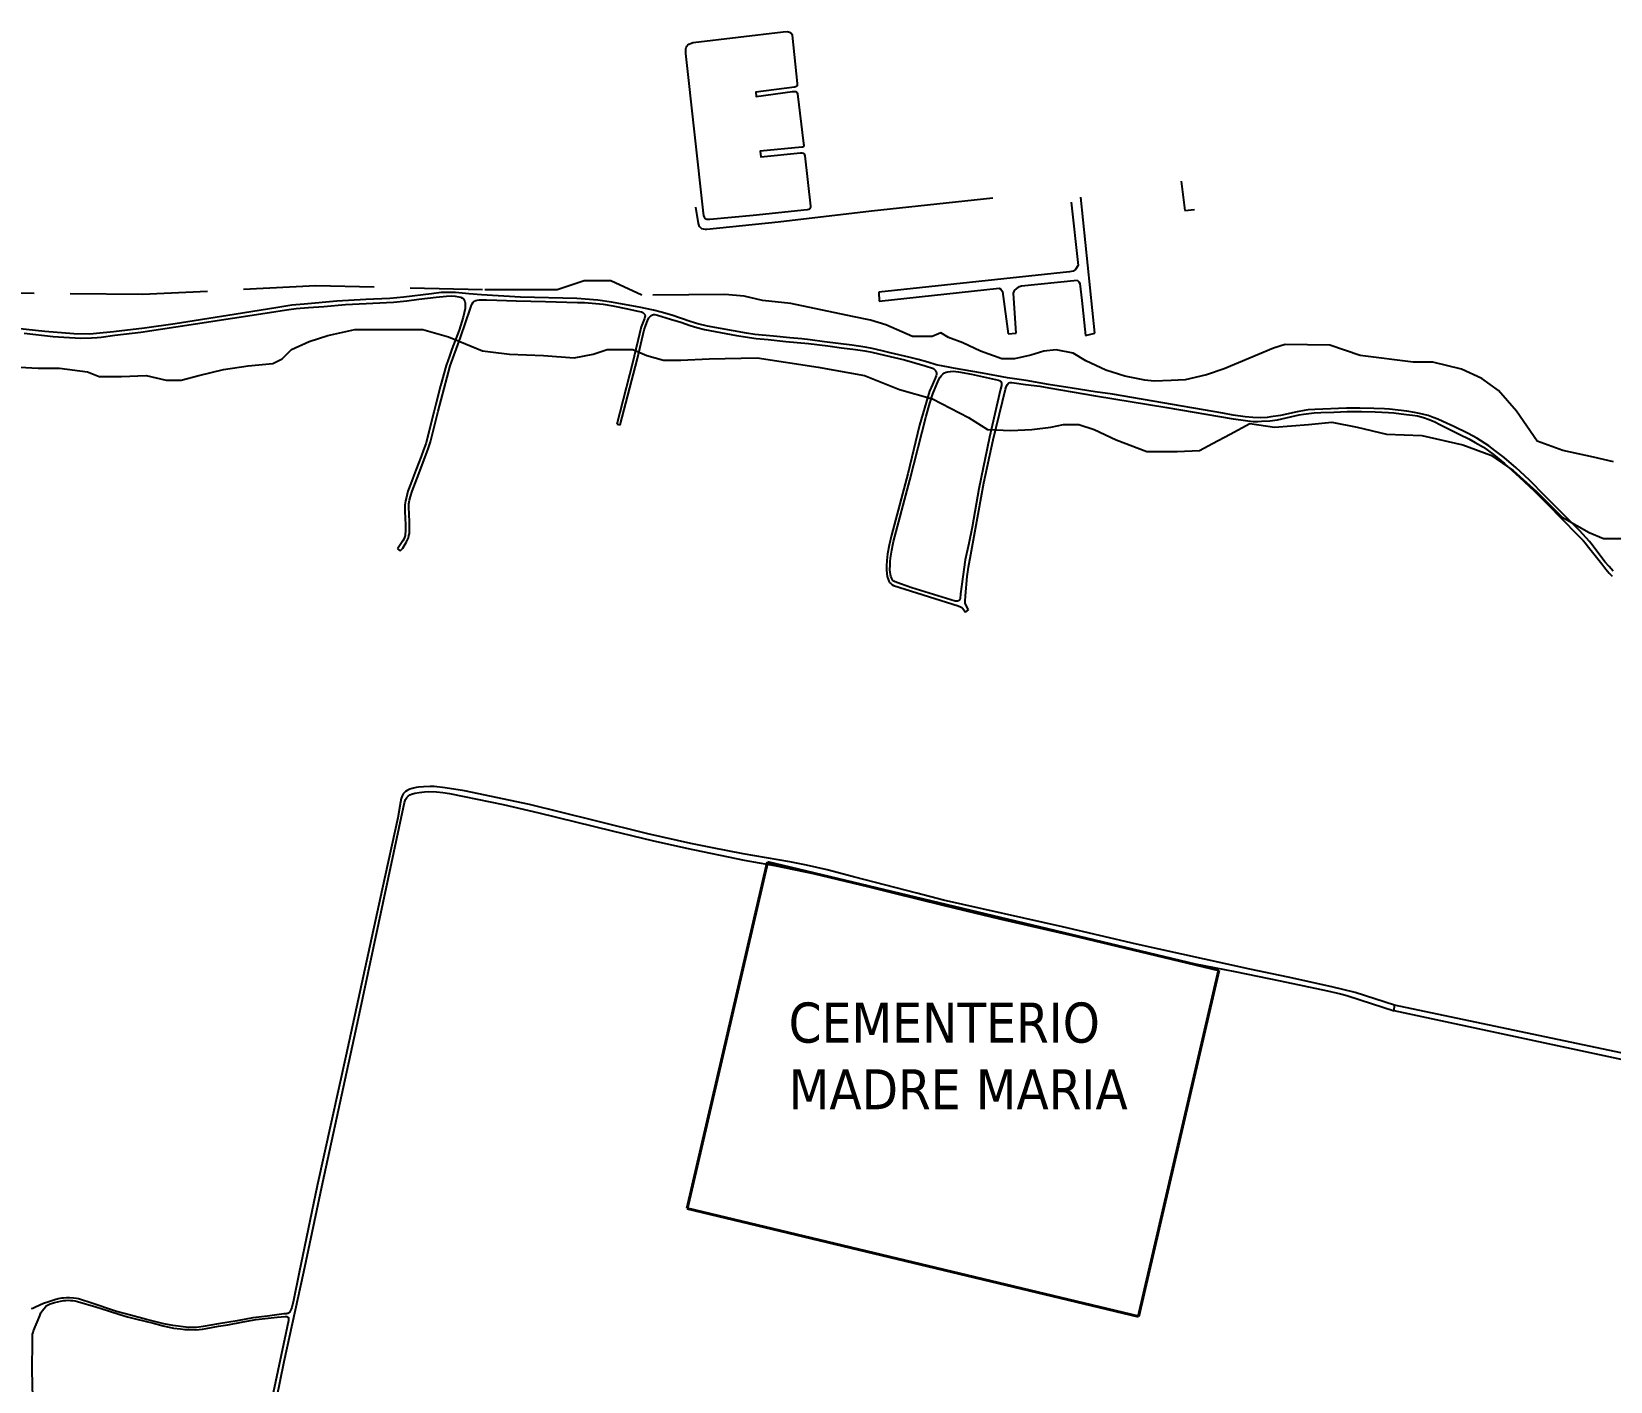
# Model space of a CAD drawing. Header units: metres. Extents: x 2 to 659295185, y -28 to 1124222152.
# Drawn here: x 653378 to 654471, y 1127171 to 1128105 of the extents above; entities that cross this region are included whole.
import ezdxf

# ---------------------------------------------------------------- set-up
doc = ezdxf.new("R2010")
doc.units = ezdxf.units.M
doc.header["$MEASUREMENT"] = 0
doc.linetypes.add('HIDDEN', pattern=[0.375, 0.25, -0.125])
doc.layers.get('0').update_dxf_attribs({"linetype": 'CONTINUOUS'})
for name, color, linetype in [('División Parroquial', 130, 'CONTINUOUS'), ('MANZANA', 30, 'CONTINUOUS'), ('Parcelas', 140, 'CONTINUOUS'), ('TEXTOS', 7, 'CONTINUOUS')]:
    doc.layers.add(name, color=color, linetype=linetype)
doc.layers.add('Limite Municipio', color=1, linetype='HIDDEN', lineweight=30)
doc.styles.get("Standard").update_dxf_attribs({"font": 'tahoma.ttf'})

# ---------------------------------------------------------------- blocks, each defined once
blk = doc.blocks.new('REGION10')
at = {"color": 255, "linetype": 'Continuous'}
for points in [[(653502.435775, 1126979.096664), (653495.748395, 1126955.071554), (653494.66819, 1126951.75223), (653490.446317, 1126940.674485), (653483.83315, 1126923.497981), (653476.890149, 1126907.651207), (653471.241746, 1126895.463687), (653468.528863, 1126890.804636), (653467.654804, 1126889.584884), (653467.110578, 1126888.815041), (653466.343714, 1126887.925222), (653464.925429, 1126886.695472), (653463.399948, 1126885.47572), (653461.981663, 1126884.475924), (653459.46668, 1126882.916241), (653457.611365, 1126881.806467), (653456.621864, 1126881.466536), (653455.417971, 1126881.126606), (653453.999685, 1126881.126606), (653446.438246, 1126880.866659), (653443.807822, 1126880.636705), (653439.643671, 1126880.286777), (653434.613706, 1126879.486939), (653419.721711, 1126876.767493), (653414.6835, 1126875.757698), (653407.89717, 1126874.507953), (653396.402463, 1126872.688323), (653393.664843, 1126872.348392), (653392.790783, 1126872.228417), (653392.02392, 1126872.338394), (653391.034418, 1126872.668327), (653390.481947, 1126872.99826), (653390.044917, 1126873.328193), (653389.715083, 1126873.878081), (653389.492446, 1126874.537947), (653389.377004, 1126875.20781), (653389.261562, 1126876.307587), (653389.459462, 1126881.066618), (653389.97895, 1126888.255155), (653390.193342, 1126889.364929), (653390.51493, 1126890.914613), (653391.595136, 1126894.783826), (653392.460949, 1126897.333307), (653393.005175, 1126898.992969), (653393.978185, 1126901.322495), (653394.736802, 1126902.982157), (653394.951194, 1126903.761998), (653395.165586, 1126904.651817), (653395.165586, 1126905.641616), (653395.157341, 1126906.421457), (653394.934703, 1126907.851166), (653393.813268, 1126914.149884), (653391.58689, 1126922.548174), (653390.251063, 1126926.857297), (653388.140127, 1126933.265993), (653386.812546, 1126936.465342), (653385.047935, 1126940.214578), (653383.82755, 1126942.974017), (653383.275079, 1126944.633679), (653382.829803, 1126946.403319), (653382.376282, 1126948.612869), (653381.700123, 1126953.691835), (653381.353797, 1126957.561048), (653381.221864, 1126963.309877), (653381.304322, 1126969.068705), (653382.318561, 1126988.534743), (653382.689624, 1127029.346436), (653382.706116, 1127050.692091), (653378.723373, 1127159.619919), (653378.203885, 1127179.405892), (653378.443014, 1127199.101883), (653378.541964, 1127202.531185), (653378.640914, 1127203.960894), (653378.970748, 1127205.180645), (653379.292336, 1127206.400397), (653383.522454, 1127216.708299), (653384.388268, 1127218.807872), (653384.825298, 1127219.477735), (653385.476719, 1127220.367554), (653387.43923, 1127222.917035), (653388.090652, 1127223.696876), (653388.964711, 1127224.136787), (653390.828272, 1127224.916628), (653392.353753, 1127225.366537), (653393.673089, 1127225.816445), (653395.751041, 1127226.376331), (653397.93619, 1127226.946215), (653400.129585, 1127227.286146), (653401.663312, 1127227.396123), (653403.304235, 1127227.516099), (653404.837962, 1127227.416119), (653406.371689, 1127227.306142), (653408.020858, 1127226.986207), (653409.768977, 1127226.666272), (653422.385118, 1127222.957027), (653431.166943, 1127220.227583), (653438.95102, 1127217.718093), (653444.32731, 1127216.078427), (653449.926238, 1127214.558736), (653456.613618, 1127212.929068), (653462.204301, 1127211.519355), (653469.007122, 1127209.779709), (653476.024336, 1127208.260019), (653481.070792, 1127207.620149), (653483.915609, 1127207.300214), (653486.661475, 1127207.200234), (653491.477048, 1127207.110253), (653493.777638, 1127207.340206), (653496.078229, 1127207.460181), (653498.708653, 1127207.91009), (653507.358544, 1127209.499766), (653513.81504, 1127210.519559), (653524.435687, 1127212.559143), (653533.415412, 1127214.14882), (653547.870377, 1127215.758492), (653553.452813, 1127216.228397), (653554.442315, 1127216.228397), (653555.093737, 1127216.008441), (653555.316374, 1127215.788486), (653555.646208, 1127215.458553), (653555.76165, 1127214.908665), (653555.76165, 1127214.348779), (653555.654454, 1127213.578936), (653553.832122, 1127204.720739), (653545.025561, 1127163.429144), (653536.862175, 1127126.346692), (653529.993386, 1127092.363609), (653528.385447, 1127083.945322), (653523.553382, 1127062.029783), (653515.159113, 1127026.157085)], [(653398.892708, 1127030.746151), (653399.354475, 1127026.32705), (653398.859725, 1126987.724908), (653398.86797, 1126985.735313), (653398.983412, 1126984.405583), (653399.321492, 1126982.525966), (653399.659572, 1126980.976282), (653400.212043, 1126979.876505), (653400.649073, 1126979.21664), (653401.30874, 1126978.556774), (653402.298242, 1126978.116864), (653403.180547, 1126977.896908), (653405.044108, 1126977.686951), (653406.792227, 1126977.576973), (653430.350604, 1126978.236839), (653440.748614, 1126979.60656), (653442.175145, 1126979.946491), (653443.1564, 1126980.3964), (653444.03046, 1126980.83631), (653444.690127, 1126981.506174), (653445.118911, 1126982.176037), (653445.663137, 1126983.055858), (653445.992971, 1126983.835699), (653446.314559, 1126984.945474), (653446.421755, 1126986.265205), (653447.089668, 1127008.170746), (653447.411256, 1127035.825117), (653447.386518, 1127042.123835), (653447.147389, 1127045.113227), (653446.809309, 1127047.212799), (653446.479475, 1127048.752486), (653446.0342, 1127049.972238), (653445.588924, 1127050.742081), (653444.929257, 1127051.401947), (653444.055197, 1127051.951835), (653443.39553, 1127052.281767), (653441.531969, 1127052.831656), (653439.8828, 1127053.15159), (653438.019239, 1127053.471525), (653432.106969, 1127053.451529), (653428.272651, 1127053.431533), (653426.186453, 1127053.091603), (653423.127244, 1127052.411741), (653421.041046, 1127052.07181), (653405.052354, 1127051.012026), (653403.304235, 1127050.782073), (653401.877704, 1127050.442142), (653400.789252, 1127049.772278), (653399.255525, 1127048.442549), (653398.389712, 1127047.222797), (653397.845486, 1127045.893068), (653397.631094, 1127044.233406), (653397.977419, 1127039.474374)], [(653398.546383, 1126909.200891), (653399.44518, 1126903.122129), (653399.783259, 1126901.792399), (653400.220289, 1126900.912578), (653400.772761, 1126900.242715), (653401.432428, 1126899.692827), (653402.199292, 1126899.372892), (653403.295989, 1126899.152936), (653404.945158, 1126898.942979), (653443.510971, 1126898.882991), (653445.151895, 1126899.112945), (653446.248592, 1126899.452875), (653447.452485, 1126899.892786), (653447.889515, 1126900.232717), (653448.540937, 1126901.00256), (653449.192358, 1126902.332289), (653449.736584, 1126903.552041), (653450.165368, 1126905.221701), (653450.684856, 1126911.630397), (653450.77556, 1126916.27945), (653450.420989, 1126922.02828), (653448.920245, 1126940.604499), (653448.681116, 1126944.913622), (653448.821295, 1126962.170109), (653448.598657, 1126963.04993), (653448.268824, 1126963.719794), (653447.716352, 1126964.489637), (653447.279322, 1126964.709593), (653446.405263, 1126965.029527), (653444.978732, 1126965.139505), (653434.127201, 1126965.089515), (653417.487087, 1126962.919957), (653401.168561, 1126960.520445), (653400.187306, 1126960.190512), (653399.313246, 1126959.410671), (653398.661824, 1126958.63083), (653398.331991, 1126957.531054), (653398.117599, 1126956.751212), (653398.125844, 1126955.311506), (653398.059878, 1126919.698754)]]:
    blk.add_lwpolyline(points, close=True, dxfattribs=at)

msp = doc.modelspace()

# ---------------------------------------------------------------- linework, layer by layer
at = {"layer": 'División Parroquial', "color": 1, "flags": 128}
msp.add_lwpolyline([(653369.5623, 1127873.0992), (653382.5413, 1127872.2894), (653397.1446, 1127872.2894), (653416.6048, 1127869.8599), (653424.7187, 1127866.6206), (653440.1302, 1127866.6206), (653457.1579, 1127867.4304), (653470.9532, 1127864.1811), (653481.4914, 1127864.1811), (653493.6622, 1127867.4304), (653510.6899, 1127871.4796), (653527.7258, 1127873.9091), (653544.7617, 1127875.5287), (653551.243, 1127878.7681), (653557.7325, 1127885.2568), (653569.9033, 1127890.9256), (653582.8823, 1127894.9748), (653601.5344, 1127899.034), (653619.3784, 1127899.034), (653636.4143, 1127899.034), (653648.5769, 1127899.034), (653666.4209, 1127894.1649), (653689.9381, 1127884.4469), (653695.6277, 1127883.7071), (653708.5984, 1127882.0174), (653732.1156, 1127881.1976), (653753.5135, 1127879.5979), (653766.4843, 1127882.0274), (653776.2226, 1127885.2668), (653785.1446, 1127885.2668), (653794.0666, 1127885.2668), (653803.7967, 1127881.2176), (653815.1512, 1127877.9682), (653827.3221, 1127877.9682), (653846.7823, 1127878.7881), (653880.0378, 1127879.5979), (653922.2153, 1127873.1092), (653954.2669, 1127867.3504), (653978.5921, 1127857.6224), (654001.3094, 1127851.1437), (654026.451, 1127838.1763), (654039.4299, 1127830.068), (654055.6495, 1127829.2582), (654070.2447, 1127830.068), (654083.2236, 1127831.6877), (654092.1456, 1127833.3173), (654102.6921, 1127833.3173), (654113.2385, 1127830.068), (654128.65, 1127822.7795), (654149.7346, 1127814.6711), (654170.8192, 1127814.6711), (654186.2307, 1127815.481), (654195.1527, 1127820.35), (654207.3236, 1127826.8287), (654221.1106, 1127834.1272), (654238.1383, 1127831.6877), (654261.6637, 1127833.3173), (654277.8833, 1127834.937), (654295.3727, 1127831.5977), (654315.6492, 1127826.7287), (654339.9827, 1127825.9188), (654368.3732, 1127819.4402), (654387.8416, 1127812.1516), (654403.2531, 1127801.6138), (654419.4727, 1127787.0268), (654437.3167, 1127769.2004), (654455.9688, 1127758.6625), (654465.7071, 1127754.6134), (654477.8697, 1127754.6134)], dxfattribs=at)
at = {"layer": 'Limite Municipio', "color": 4, "linetype": 'HIDDEN', "lineweight": -3, "ltscale": 200}
msp.add_lwpolyline([(654472.7644, 1127807.6637), (654458.8478, 1127810.7614), (654437.7423, 1127815.4593), (654419.8644, 1127821.958), (654405.5276, 1127842.5599), (654393.1842, 1127857.0265), (654381.6919, 1127865.3235), (654367.4952, 1127871.7743), (654347.688, 1127876.6432), (654334.1511, 1127876.6432), (654297.4248, 1127881.1176), (654276.3552, 1127888.2106), (654245.5885, 1127888.6703), (654237.3387, 1127886.3362), (654203.3043, 1127872.0436), (654190.9929, 1127867.8731), (654176.2404, 1127864.4097), (654166.7126, 1127863.7607), (654154.8322, 1127863.4408), (654148.4629, 1127864.1072), (654134.5569, 1127866.7648), (654121.3781, 1127871.0559), (654107.6163, 1127877.3767), (654098.82, 1127882.8338), (654087.0341, 1127885.144), (654078.5338, 1127884.2108), (654069.3971, 1127881.4535), (654058.0992, 1127878.8183), (654049.5032, 1127878.8183), (654034.7132, 1127884.1256), (654022.3557, 1127889.939), (654012.4109, 1127893.7168), (654007.2437, 1127896.816), (654001.1385, 1127894.2463), (653987.5872, 1127894.2463), (653969.0214, 1127902.3155), (653958.5737, 1127905.6725), (653946.1611, 1127908.1076), (653903.4179, 1127917.1124), (653883.7599, 1127919.2189), (653870.9805, 1127922.1898), (653857.7917, 1127923.3789), (653800.3591, 1127922.8254), (653778.8051, 1127932.9144), (653760.4116, 1127932.8847), (653741.6526, 1127926.6105), (653689.8969, 1127926.6105), (653574.5433, 1127929.3554), (653454.6923, 1127923.2745), (653250.6737, 1127925.2641)], dxfattribs=at)
at = {"layer": 'MANZANA', "lineweight": -2}
for p, q in [((654173.5568, 1128001.7285), (654176.1707, 1127981.3927)), ((653959.2391, 1127981.2227), (654043.124, 1127990.2109)), ((654113.8651, 1127896.6199), (654104.0361, 1127990.7008)), ((653837.283, 1127983.9021), (653839.1961, 1127972.5145)), ((653894.5174, 1127973.7542), (653959.2391, 1127981.2227)), ((654097.3652, 1127987.3514), (654102.1643, 1127943.3604)), ((654176.1707, 1127981.3927), (654182.8499, 1127982.0825)), ((653839.1961, 1127972.5145), (653839.6413, 1127971.1947)), ((653839.6413, 1127971.1947), (653840.0866, 1127970.3049)), ((653840.0866, 1127970.3049), (653840.7463, 1127969.645)), ((653840.7463, 1127969.645), (653841.6203, 1127969.0952)), ((653841.6203, 1127969.0952), (653842.717, 1127968.7752)), ((653842.717, 1127968.7752), (653844.1436, 1127968.5553)), ((653844.1436, 1127968.5553), (653845.3475, 1127968.5653)), ((653845.3475, 1127968.5653), (653894.5174, 1127973.7542)), ((654096.1531, 1127939.1313), (653964.1948, 1127925.0641)), ((654062.9965, 1127929.2533), (654101.5458, 1127933.2924)), ((654098.668, 1127939.4712), (654096.1531, 1127939.1313)), ((654100.309, 1127940.6909), (654098.668, 1127939.4712)), ((654101.9416, 1127943.2404), (654100.309, 1127940.6909)), ((654101.5458, 1127933.2924), (654102.758, 1127932.0727)), ((654102.1643, 1127943.3604), (654101.9416, 1127943.2404)), ((653654.5798, 1127923.8244), (653635.5237, 1127921.4249)), ((653661.4816, 1127924.6342), (653654.5798, 1127923.8244)), ((653657.8782, 1127921.5148), (653665.1015, 1127922.2147)), ((653666.5198, 1127924.7642), (653661.4816, 1127924.6342)), ((653665.1015, 1127922.2147), (653668.6143, 1127922.3347)), ((653671.3354, 1127924.6742), (653666.5198, 1127924.7642)), ((653668.6143, 1127922.3347), (653671.1293, 1127922.2347)), ((653671.1293, 1127922.2347), (653673.6525, 1127921.8048)), ((653680.4388, 1127923.9343), (653671.3354, 1127924.6742)), ((653689.2041, 1127923.0945), (653680.4388, 1127923.9343)), ((653716.2753, 1127921.4349), (653689.2041, 1127923.0945)), ((653964.1948, 1127925.0641), (653964.5494, 1127918.8654)), ((653964.5494, 1127918.8654), (654047.5603, 1127927.6336)), ((654047.5603, 1127927.6336), (654048.7642, 1127927.0837)), ((654048.7642, 1127927.0837), (654049.9763, 1127925.434)), ((654049.9763, 1127925.434), (654053.7199, 1127896.14)), ((654057.4306, 1127924.2443), (654058.1892, 1127926.2439)), ((654059.4178, 1127896.6099), (654057.4306, 1127924.2443)), ((654058.1892, 1127926.2439), (654059.8301, 1127927.5736)), ((654059.8301, 1127927.5736), (654061.5782, 1127928.8034)), ((654061.5782, 1127928.8034), (654062.9965, 1127929.2533)), ((654102.758, 1127932.0727), (654103.4176, 1127930.9729)), ((654103.4176, 1127930.9729), (654104.6793, 1127919.2553)), ((653546.9221, 1127914.1763), (653513.6419, 1127908.8374)), ((653542.6672, 1127910.847), (653554.2692, 1127912.6666)), ((653558.0952, 1127915.886), (653546.9221, 1127914.1763)), ((653554.2692, 1127912.6666), (653561.0555, 1127913.5765)), ((653566.6297, 1127916.6958), (653558.0952, 1127915.886)), ((653561.0555, 1127913.5765), (653569.491, 1127914.3863)), ((653589.1985, 1127918.6754), (653566.6297, 1127916.6958)), ((653569.491, 1127914.3863), (653580.2271, 1127915.0961)), ((653580.2271, 1127915.0961), (653595.2263, 1127916.3759)), ((653609.1288, 1127919.9752), (653589.1985, 1127918.6754)), ((653595.2263, 1127916.3759), (653628.3086, 1127917.9656)), ((653625.7771, 1127920.495), (653609.1288, 1127919.9752)), ((653635.5237, 1127921.4249), (653625.7771, 1127920.495)), ((653628.3086, 1127917.9656), (653637.511, 1127918.9953)), ((653637.511, 1127918.9953), (653645.831, 1127920.1351)), ((653645.831, 1127920.1351), (653657.8782, 1127921.5148)), ((653673.6525, 1127921.8048), (653675.079, 1127921.4848)), ((653674.6502, 1127893.5005), (653681.5767, 1127913.8764)), ((653675.079, 1127921.4848), (653676.0685, 1127920.825)), ((653676.0685, 1127920.825), (653676.7282, 1127920.2751)), ((653676.7282, 1127920.2751), (653677.3879, 1127919.3953)), ((653677.9568, 1127913.6464), (653677.3136, 1127910.767)), ((653677.3879, 1127919.3953), (653677.8331, 1127918.5055)), ((653677.8331, 1127918.5055), (653678.0558, 1127917.6256)), ((653678.064, 1127915.1961), (653677.9568, 1127913.6464)), ((653678.0558, 1127917.6256), (653678.0558, 1127916.7358)), ((653678.0558, 1127916.7358), (653678.064, 1127915.1961)), ((653681.5767, 1127913.8764), (653682.4426, 1127916.0959)), ((653682.4426, 1127916.0959), (653682.8796, 1127916.9858)), ((653682.8796, 1127916.9858), (653683.531, 1127918.0855)), ((653683.531, 1127918.0855), (653684.2896, 1127918.7554)), ((653684.2896, 1127918.7554), (653685.2791, 1127919.3153)), ((653685.2791, 1127919.3153), (653686.2604, 1127919.5352)), ((653686.2604, 1127919.5352), (653687.6869, 1127919.6552)), ((653687.6869, 1127919.6552), (653692.7251, 1127919.6752)), ((653692.7251, 1127919.6752), (653699.9567, 1127919.4853)), ((653699.9567, 1127919.4853), (653713.3232, 1127918.9953)), ((653713.3232, 1127918.9953), (653733.5998, 1127918.4155)), ((653755.2781, 1127920.505), (653716.2753, 1127921.4349)), ((653733.5998, 1127918.4155), (653755.8388, 1127917.8556)), ((653769.8568, 1127919.4653), (653755.2781, 1127920.505)), ((653755.8388, 1127917.8556), (653760.6626, 1127917.7656)), ((653760.6626, 1127917.7656), (653768.3313, 1127917.1357)), ((653768.3313, 1127917.1357), (653773.3777, 1127916.5958)), ((653779.2818, 1127918.1755), (653769.8568, 1127919.4653)), ((653773.3777, 1127916.5958), (653780.1723, 1127915.4161)), ((653786.9586, 1127916.7658), (653779.2818, 1127918.1755)), ((653780.1723, 1127915.4161), (653790.257, 1127913.4665)), ((653798.4698, 1127914.4963), (653786.9586, 1127916.7658)), ((653790.257, 1127913.4665), (653797.3896, 1127911.9468)), ((653797.3896, 1127911.9468), (653799.9129, 1127911.2969)), ((653808.3401, 1127912.4367), (653798.4698, 1127914.4963)), ((653799.9129, 1127911.2969), (653800.9024, 1127910.857)), ((653813.7164, 1127911.1369), (653808.3401, 1127912.4367)), ((653821.0634, 1127909.1773), (653813.7164, 1127911.1369)), ((654104.6793, 1127919.2553), (654107.3014, 1127894.9402)), ((653456.0529, 1127900.0692), (653434.6962, 1127897.4397)), ((653453.4307, 1127897.2998), (653491.4276, 1127902.9886)), ((653477.1788, 1127903.0386), (653456.0529, 1127900.0692)), ((653513.6419, 1127908.8374), (653477.1788, 1127903.0386)), ((653491.4276, 1127902.9886), (653542.6672, 1127910.847)), ((653676.5633, 1127907.7776), (653673.7514, 1127898.7995)), ((653677.3136, 1127910.767), (653676.5633, 1127907.7776)), ((653799.8469, 1127900.899), (653793.712, 1127875.8741)), ((653802.0155, 1127906.7678), (653799.8469, 1127900.899)), ((653800.9024, 1127910.857), (653801.3394, 1127910.5271)), ((653801.3394, 1127910.5271), (653801.8919, 1127910.0872)), ((653801.8259, 1127898.8095), (653802.9061, 1127902.2388)), ((653801.8919, 1127910.0872), (653802.2217, 1127909.4273)), ((653802.3371, 1127907.8776), (653802.0155, 1127906.7678)), ((653802.2217, 1127909.4273), (653802.4443, 1127908.5375)), ((653802.4443, 1127908.5375), (653802.3371, 1127907.8776)), ((653802.9061, 1127902.2388), (653804.2089, 1127905.2282)), ((653804.2089, 1127905.2282), (653805.1902, 1127907.2277)), ((653805.1902, 1127907.2277), (653805.7344, 1127907.8976)), ((653805.7344, 1127907.8976), (653806.7157, 1127908.7774)), ((653806.7157, 1127908.7774), (653807.6969, 1127909.2273)), ((653807.6969, 1127909.2273), (653808.3566, 1127909.4573)), ((653808.3566, 1127909.4573), (653809.2307, 1127909.4573)), ((653809.2307, 1127909.4573), (653811.0942, 1127909.1374)), ((653811.0942, 1127909.1374), (653820.2059, 1127906.4079)), ((653820.2059, 1127906.4079), (653827.3303, 1127904.1184)), ((653833.795, 1127904.6983), (653821.0634, 1127909.1773)), ((653827.3303, 1127904.1184), (653833.8033, 1127901.8188)), ((653839.6083, 1127902.9486), (653833.795, 1127904.6983)), ((653833.8033, 1127901.8188), (653838.3055, 1127900.5091)), ((653838.3055, 1127900.5091), (653843.5664, 1127899.2094)), ((653843.0056, 1127902.0788), (653839.6083, 1127902.9486)), ((653845.6443, 1127901.5389), (653843.0056, 1127902.0788)), ((653872.6165, 1127896.5699), (653845.6443, 1127901.5389)), ((653387.0352, 1127897.7797), (653367.6327, 1127899.9092)), ((653372.7946, 1127896.6199), (653392.8568, 1127894.2704)), ((653407.2045, 1127896.1), (653387.0352, 1127897.7797)), ((653392.8568, 1127894.2704), (653400.311, 1127893.7505)), ((653400.311, 1127893.7505), (653412.0366, 1127893.2506)), ((653418.2704, 1127895.93), (653407.2045, 1127896.1)), ((653412.0366, 1127893.2506), (653419.2682, 1127893.3906)), ((653422.8716, 1127896.28), (653418.2704, 1127895.93)), ((653419.2682, 1127893.3906), (653423.3169, 1127893.5205)), ((653434.6962, 1127897.4397), (653422.8716, 1127896.28)), ((653423.3169, 1127893.5205), (653426.17, 1127893.7505)), ((653426.17, 1127893.7505), (653435.4713, 1127895.2302)), ((653435.4713, 1127895.2302), (653453.4307, 1127897.2998)), ((653667.6165, 1127874.1145), (653674.6502, 1127893.5005)), ((653673.7514, 1127898.7995), (653668.6637, 1127885.6221)), ((653797.3154, 1127879.1035), (653801.8259, 1127898.8095)), ((653843.5664, 1127899.2094), (653865.8301, 1127895.1002)), ((653865.8301, 1127895.1002), (653879.4193, 1127892.9507)), ((653878.537, 1127895.6001), (653872.6165, 1127896.5699)), ((653891.3593, 1127894.4403), (653878.537, 1127895.6001)), ((653879.4193, 1127892.9507), (653887.6404, 1127892.2108)), ((653887.6404, 1127892.2108), (653899.8113, 1127890.8311)), ((653902.755, 1127893.3806), (653891.3593, 1127894.4403)), ((653899.8113, 1127890.8311), (653915.4866, 1127889.4614)), ((653910.9761, 1127892.6407), (653902.755, 1127893.3806)), ((653916.6823, 1127891.8909), (653910.9761, 1127892.6407)), ((653915.4866, 1127889.4614), (653929.0758, 1127887.7417)), ((653926.6515, 1127890.7211), (653916.6823, 1127891.8909)), ((653945.6169, 1127888.2616), (653926.6515, 1127890.7211)), ((654053.7199, 1127896.14), (654059.088, 1127896.6099)), ((654059.088, 1127896.6099), (654059.4178, 1127896.6099)), ((654107.3014, 1127894.9402), (654113.8651, 1127896.6199)), ((653667.0393, 1127880.7431), (653664.8707, 1127874.2145)), ((653668.6637, 1127885.6221), (653667.0393, 1127880.7431)), ((653785.3507, 1127833.1528), (653797.3154, 1127879.1035)), ((653929.0758, 1127887.7417), (653938.3936, 1127886.572)), ((653938.3936, 1127886.572), (653948.0412, 1127885.2822)), ((653954.7203, 1127886.8619), (653945.6169, 1127888.2616)), ((653948.0412, 1127885.2822), (653954.5059, 1127884.3224)), ((653954.5059, 1127884.3224), (653959.4452, 1127883.4526)), ((653959.7585, 1127885.8921), (653954.7203, 1127886.8619)), ((653959.4452, 1127883.4526), (653968.1116, 1127881.503)), ((653966.5614, 1127884.3724), (653959.7585, 1127885.8921)), ((653972.0449, 1127883.0627), (653966.5614, 1127884.3724)), ((653968.1116, 1127881.503), (653982.0388, 1127878.1337)), ((653984.9826, 1127880.0233), (653972.0449, 1127883.0627)), ((653982.0388, 1127878.1337), (653996.4031, 1127874.1045)), ((653991.571, 1127878.3936), (653984.9826, 1127880.0233)), ((653998.2584, 1127876.434), (653991.571, 1127878.3936)), ((653659.2058, 1127842.5609), (653667.6165, 1127874.1145)), ((653664.8707, 1127874.2145), (653660.8797, 1127860.1473)), ((653793.712, 1127875.8741), (653783.0501, 1127833.6927)), ((653996.4031, 1127874.1045), (654002.2246, 1127872.1349)), ((654004.0717, 1127874.8043), (653998.2584, 1127876.434)), ((654002.2246, 1127872.1349), (654002.8843, 1127871.585)), ((654002.8843, 1127871.585), (654003.544, 1127870.8152)), ((654003.544, 1127870.8152), (654003.981, 1127870.0453)), ((654004.2119, 1127868.2757), (654003.8903, 1127867.1659)), ((654003.981, 1127870.0453), (654004.2036, 1127868.9355)), ((654008.8955, 1127873.7146), (654004.0717, 1127874.8043)), ((654004.2036, 1127868.9355), (654004.2119, 1127868.2757)), ((654012.4083, 1127873.0647), (654008.8955, 1127873.7146)), ((654015.9127, 1127872.4148), (654012.4083, 1127873.0647)), ((654036.0903, 1127868.9655), (654015.9127, 1127872.4148)), ((654053.3076, 1127865.7262), (654036.0903, 1127868.9655)), ((653660.8797, 1127860.1473), (653657.6473, 1127847.4199)), ((653999.4375, 1127856.5281), (653992.5275, 1127833.0528)), ((654001.3918, 1127861.1871), (653999.4375, 1127856.5281)), ((654003.5605, 1127865.8362), (654001.3918, 1127861.1871)), ((654003.8903, 1127867.1659), (654003.5605, 1127865.8362)), ((654043.4126, 1127822.8749), (654052.0213, 1127857.8678)), ((654052.0213, 1127857.8678), (654052.4583, 1127859.5275)), ((654052.4583, 1127859.5275), (654053.2169, 1127861.1871)), ((654053.2169, 1127861.1871), (654053.8684, 1127861.857)), ((654066.2454, 1127863.7866), (654053.3076, 1127865.7262)), ((654053.8684, 1127861.857), (654054.1982, 1127862.1869)), ((654054.1982, 1127862.1869), (654055.1795, 1127862.4169)), ((654055.1795, 1127862.4169), (654056.2762, 1127862.4169)), ((654056.2762, 1127862.4169), (654057.9253, 1127862.2069)), ((654057.9253, 1127862.2069), (654065.8166, 1127861.1371)), ((654065.8166, 1127861.1371), (654075.7941, 1127859.8474)), ((654081.6981, 1127861.2071), (654066.2454, 1127863.7866)), ((654075.7941, 1127859.8474), (654081.929, 1127858.7676)), ((654098.1486, 1127858.5077), (654081.6981, 1127861.2071)), ((654081.929, 1127858.7676), (654114.2774, 1127853.2687)), ((654113.9311, 1127856.0382), (654098.1486, 1127858.5077)), ((653657.6473, 1127847.4199), (653656.2538, 1127841.881)), ((654125.9948, 1127854.3185), (654113.9311, 1127856.0382)), ((654114.2774, 1127853.2687), (654163.6123, 1127845.1904)), ((654202.3018, 1127841.1512), (654125.9948, 1127854.3185)), ((653656.2538, 1127841.881), (653650.6466, 1127820.0655)), ((653655.4374, 1127826.9441), (653659.2058, 1127842.5609)), ((654163.6123, 1127845.1904), (654209.5499, 1127837.312)), ((654209.4345, 1127839.9714), (654202.3018, 1127841.1512)), ((654217.87, 1127838.6817), (654209.4345, 1127839.9714)), ((654209.5499, 1127837.312), (654214.819, 1127836.5621)), ((654214.819, 1127836.5621), (654219.6428, 1127835.9223)), ((654223.0236, 1127838.1518), (654217.87, 1127838.6817)), ((654219.6428, 1127835.9223), (654223.2545, 1127835.6023)), ((654228.5071, 1127837.9518), (654223.0236, 1127838.1518)), ((654223.2545, 1127835.6023), (654226.5446, 1127835.5123)), ((654226.5446, 1127835.5123), (654229.175, 1127835.6323)), ((654232.9928, 1127838.3018), (654228.5071, 1127837.9518)), ((654229.175, 1127835.6323), (654234.8646, 1127835.9922)), ((654235.6233, 1127838.6417), (654232.9928, 1127838.3018)), ((654234.8646, 1127835.9922), (654240.2327, 1127836.6721)), ((654242.1952, 1127839.6715), (654235.6233, 1127838.6417)), ((654240.2327, 1127836.6721), (654249.2042, 1127838.7017)), ((654253.7971, 1127842.151), (654242.1952, 1127839.6715)), ((654249.2042, 1127838.7017), (654255.2319, 1127840.0614)), ((654258.7199, 1127843.0608), (654253.7971, 1127842.151)), ((654255.2319, 1127840.0614), (654258.2911, 1127840.5113)), ((654258.2911, 1127840.5113), (654261.7956, 1127840.9712)), ((654261.4575, 1127843.5107), (654258.7199, 1127843.0608)), ((654266.0587, 1127843.7607), (654261.4575, 1127843.5107)), ((654261.7956, 1127840.9712), (654265.6299, 1127841.5411)), ((654265.6299, 1127841.5411), (654270.2311, 1127841.7811)), ((654287.8607, 1127844.6205), (654266.0587, 1127843.7607)), ((654270.2311, 1127841.7811), (654279.1036, 1127842.041)), ((654279.1036, 1127842.041), (654288.306, 1127842.301)), ((654297.2774, 1127844.6705), (654287.8607, 1127844.6205)), ((654288.306, 1127842.301), (654298.2752, 1127842.351)), ((654306.9251, 1127844.3805), (654297.2774, 1127844.6705)), ((654298.2752, 1127842.351), (654307.7002, 1127842.171)), ((654314.2639, 1127844.3006), (654306.9251, 1127844.3805)), ((654307.7002, 1127842.171), (654312.4086, 1127841.971)), ((654312.4086, 1127841.971), (654317.0097, 1127841.7611)), ((654317.6612, 1127843.9806), (654314.2639, 1127844.3006)), ((654317.0097, 1127841.7611), (654320.6297, 1127841.4511)), ((654329.6094, 1127842.7009), (654317.6612, 1127843.9806)), ((654320.6297, 1127841.4511), (654325.8905, 1127840.8113)), ((654325.8905, 1127840.8113), (654329.4033, 1127840.3814)), ((654329.4033, 1127840.3814), (654333.5674, 1127839.8515)), ((654335.0929, 1127841.7311), (654329.6094, 1127842.7009)), ((654333.5674, 1127839.8515), (654337.0719, 1127839.3116)), ((654338.4902, 1127841.0812), (654335.0929, 1127841.7311)), ((654337.0719, 1127839.3116), (654339.5951, 1127838.7717)), ((654341.4504, 1127840.4313), (654338.4902, 1127841.0812)), ((654339.5951, 1127838.7717), (654342.0111, 1127838.0018)), ((654344.4107, 1127839.5615), (654341.4504, 1127840.4313)), ((654342.0111, 1127838.0018), (654344.4272, 1127837.132)), ((654348.0306, 1127838.2518), (654344.4107, 1127839.5615)), ((654344.4272, 1127837.132), (654348.7068, 1127835.3824)), ((654351.1063, 1127837.052), (654348.0306, 1127838.2518)), ((654348.7068, 1127835.3824), (654352.9864, 1127833.2928)), ((654354.7262, 1127835.4024), (654351.1063, 1127837.052)), ((654362.197, 1127832.123), (654354.7262, 1127835.4024)), ((653653.9284, 1127821.5252), (653655.4374, 1127826.9441)), ((653783.0501, 1127833.6927), (653785.3507, 1127833.1528)), ((653992.5275, 1127833.0528), (653984.2405, 1127799.2897)), ((654352.9864, 1127833.2928), (654366.3859, 1127826.6042)), ((654372.1827, 1127827.294), (654362.197, 1127832.123)), ((654366.3859, 1127826.6042), (654372.6362, 1127823.5348)), ((654378.1197, 1127823.8947), (654372.1827, 1127827.294)), ((654372.6362, 1127823.5348), (654377.0312, 1127821.0153)), ((654386.4645, 1127818.7358), (654378.1197, 1127823.8947)), ((653644.7261, 1127796.3703), (653652.1968, 1127815.9863)), ((653649.2448, 1127815.8563), (653647.6204, 1127811.3173)), ((653650.6466, 1127820.0655), (653649.2448, 1127815.8563)), ((653652.1968, 1127815.9863), (653653.9284, 1127821.5252)), ((654036.9644, 1127793.101), (654043.4126, 1127822.8749)), ((654377.0312, 1127821.0153), (654382.8528, 1127817.716)), ((654382.8528, 1127817.716), (654389.6721, 1127812.667)), ((654390.6451, 1127815.4364), (654386.4645, 1127818.7358)), ((654389.6721, 1127812.667), (654397.3655, 1127806.3883)), ((654397.0192, 1127810.4874), (654390.6451, 1127815.4364)), ((653643.9345, 1127801.8992), (653640.3558, 1127792.7011)), ((653647.6204, 1127811.3173), (653643.9345, 1127801.8992)), ((654405.265, 1127803.4389), (654397.0192, 1127810.4874)), ((654397.3655, 1127806.3883), (654407.7058, 1127797.0402)), ((654411.2103, 1127798.05), (654405.265, 1127803.4389)), ((653640.3558, 1127792.7011), (653638.4097, 1127787.2822)), ((653641.2546, 1127787.4021), (653644.7261, 1127796.3703)), ((653984.2405, 1127799.2897), (653973.0344, 1127756.8783)), ((654031.6128, 1127763.7669), (654036.9644, 1127793.101)), ((654407.7058, 1127797.0402), (654418.0461, 1127787.2422)), ((654414.9456, 1127794.6307), (654411.2103, 1127798.05)), ((654425.187, 1127783.9528), (654414.9456, 1127794.6307)), ((653636.6864, 1127780.5235), (653636.2576, 1127777.8641)), ((653637.3295, 1127783.183), (653636.6864, 1127780.5235)), ((653637.7583, 1127785.2826), (653637.3295, 1127783.183)), ((653638.4097, 1127787.2822), (653637.7583, 1127785.2826)), ((653638.9952, 1127778.5439), (653639.424, 1127780.9834)), ((653639.424, 1127780.9834), (653640.0672, 1127783.6329)), ((653640.0672, 1127783.6329), (653641.2546, 1127787.4021)), ((654418.0461, 1127787.2422), (654426.8526, 1127778.5439)), ((654449.1741, 1127760.0577), (654425.187, 1127783.9528)), ((653636.2576, 1127777.8641), (653636.2658, 1127775.8745)), ((653636.2658, 1127775.8745), (653636.2823, 1127772.8951)), ((653636.2823, 1127772.8951), (653636.406, 1127768.7959)), ((653638.8963, 1127776.1144), (653638.9952, 1127778.5439)), ((653639.3745, 1127766.0465), (653638.8963, 1127776.1144)), ((654426.8526, 1127778.5439), (654447.6487, 1127757.3982)), ((653636.406, 1127768.7959), (653636.6451, 1127763.8269)), ((653636.6699, 1127759.3978), (653636.5627, 1127757.7382)), ((653636.6451, 1127763.8269), (653636.7688, 1127761.3874)), ((653636.7688, 1127761.3874), (653636.6699, 1127759.3978)), ((653639.0859, 1127756.6484), (653639.4157, 1127757.9781)), ((653639.4075, 1127759.6378), (653639.3745, 1127766.0465)), ((653639.4157, 1127757.9781), (653639.4075, 1127759.6378)), ((654028.4052, 1127746.0606), (654031.6128, 1127763.7669)), ((654453.9073, 1127755.0987), (654449.1741, 1127760.0577)), ((653634.9465, 1127752.9791), (653631.1287, 1127747.4303)), ((653631.1287, 1127747.4303), (653633.1077, 1127746.0006)), ((653633.1077, 1127746.0006), (653634.8558, 1127747.8902)), ((653634.8558, 1127747.8902), (653637.3543, 1127752.3293)), ((653635.5979, 1127754.0889), (653634.9465, 1127752.9791)), ((653636.0267, 1127755.3087), (653635.5979, 1127754.0889)), ((653636.3483, 1127756.5184), (653636.0267, 1127755.3087)), ((653636.5627, 1127757.7382), (653636.3483, 1127756.5184)), ((653637.3543, 1127752.3293), (653638.7643, 1127755.0987)), ((653638.7643, 1127755.0987), (653639.0859, 1127756.6484)), ((653971.5254, 1127749.8998), (653970.3462, 1127743.821)), ((653973.0344, 1127756.8783), (653971.5254, 1127749.8998)), ((654447.6487, 1127757.3982), (654451.7221, 1127753.2091)), ((654451.7221, 1127753.2091), (654453.2641, 1127751.3395)), ((654453.2641, 1127751.3395), (654454.4762, 1127749.7898)), ((654456.2161, 1127752.5692), (654453.9073, 1127755.0987)), ((654454.4762, 1127749.7898), (654457.3375, 1127746.2705)), ((654458.0879, 1127750.2497), (654456.2161, 1127752.5692)), ((654466.7955, 1127738.4521), (654458.0879, 1127750.2497)), ((653969.8185, 1127739.3919), (653969.5051, 1127735.6327)), ((653970.3462, 1127743.821), (653969.8185, 1127739.3919)), ((654026.2613, 1127734.6629), (654028.4052, 1127746.0606)), ((654457.3375, 1127746.2705), (654464.6104, 1127737.0124)), ((654464.6104, 1127737.0124), (654467.4717, 1127733.2632)), ((654469.6568, 1127735.1528), (654466.7955, 1127738.4521)), ((653969.5051, 1127735.6327), (653969.5216, 1127732.8632)), ((653969.5216, 1127732.8632), (653969.7525, 1127730.2138)), ((653969.7525, 1127730.2138), (653970.0906, 1127728.3342)), ((653970.0906, 1127728.3342), (653970.6431, 1127726.4545)), ((653970.6431, 1127726.4545), (653971.0883, 1127725.1248)), ((653971.0883, 1127725.1248), (653971.748, 1127724.135)), ((654024.1586, 1127714.8569), (654025.5274, 1127728.3542)), ((654025.5274, 1127728.3542), (654026.2613, 1127734.6629)), ((654467.4717, 1127733.2632), (654469.7888, 1127730.5037)), ((654472.5181, 1127731.9534), (654469.6568, 1127735.1528)), ((654469.7888, 1127730.5037), (654471.875, 1127728.5241)), ((653971.748, 1127724.135), (653972.5231, 1127723.3652)), ((653972.5231, 1127723.3652), (653973.29, 1127722.7053)), ((653973.29, 1127722.7053), (653974.5021, 1127721.9355)), ((653974.5021, 1127721.9355), (654019.2606, 1127707.9783)), ((654023.9607, 1127711.1976), (654024.1586, 1127714.8569)), ((654019.2606, 1127707.9783), (654020.9097, 1127707.3184)), ((654020.9097, 1127707.3184), (654021.7838, 1127706.7685)), ((654021.7838, 1127706.7685), (654022.4435, 1127705.9987)), ((654022.4435, 1127705.9987), (654024.2081, 1127703.5692)), ((654023.9607, 1127710.2078), (654023.9607, 1127711.1976)), ((654024.0761, 1127709.538), (654023.9607, 1127710.2078)), ((654026.3932, 1127705.1289), (654024.0761, 1127709.538)), ((654024.2081, 1127703.5692), (654026.3932, 1127705.1289)), ((653633.7426, 1127574.5755), (653633.3138, 1127572.036)), ((653634.0642, 1127575.9052), (653633.7426, 1127574.5755)), ((653634.5012, 1127576.905), (653634.0642, 1127575.9052)), ((653635.0454, 1127577.9048), (653634.5012, 1127576.905)), ((653635.9195, 1127578.7946), (653635.0454, 1127577.9048)), ((653636.6781, 1127579.4545), (653635.9195, 1127578.7946)), ((653636.0597, 1127571.936), (653636.3813, 1127573.2657)), ((653636.3813, 1127573.2657), (653636.7029, 1127574.0356)), ((653637.882, 1127580.2343), (653636.6781, 1127579.4545)), ((653636.7029, 1127574.0356), (653637.5769, 1127575.3653)), ((653637.5769, 1127575.3653), (653638.5582, 1127576.2551)), ((653639.7456, 1127581.0141), (653637.882, 1127580.2343)), ((653638.5582, 1127576.2551), (653639.6466, 1127577.2549)), ((653639.6466, 1127577.2549), (653640.8505, 1127577.7048)), ((653641.3865, 1127581.574), (653639.7456, 1127581.0141)), ((653640.8505, 1127577.7048), (653643.0439, 1127578.3747)), ((653644.0087, 1127582.2539), (653641.3865, 1127581.574)), ((653643.0439, 1127578.3747), (653646.1031, 1127578.8346)), ((653645.6496, 1127582.5938), (653644.0087, 1127582.2539)), ((653649.0469, 1127582.8238), (653645.6496, 1127582.5938)), ((653646.1031, 1127578.8346), (653649.723, 1127579.2945)), ((653653.7553, 1127582.9637), (653649.0469, 1127582.8238)), ((653649.723, 1127579.2945), (653652.3452, 1127579.4145)), ((653652.3452, 1127579.4145), (653658.1585, 1127579.2145)), ((653656.6083, 1127582.8638), (653653.7553, 1127582.9637)), ((653664.1698, 1127582.0139), (653656.6083, 1127582.8638)), ((653658.1585, 1127579.2145), (653662.5371, 1127578.6846)), ((653662.5371, 1127578.6846), (653667.0393, 1127578.0447)), ((653677.5445, 1127579.8544), (653664.1698, 1127582.0139)), ((653667.0393, 1127578.0447), (653677.2312, 1127576.0951)), ((653677.2312, 1127576.0951), (653704.3188, 1127570.4563)), ((653722.6163, 1127570.4263), (653677.5445, 1127579.8544)), ((653603.4061, 1127419.497), (653636.0597, 1127571.936)), ((653631.2853, 1127561.2982), (653620.6482, 1127511.9182)), ((653633.3138, 1127572.036), (653631.2853, 1127561.2982)), ((653704.3188, 1127570.4563), (653728.8832, 1127564.8174)), ((653767.2593, 1127559.3386), (653722.6163, 1127570.4263)), ((653728.8832, 1127564.8174), (653779.7765, 1127552.32)), ((653804.4398, 1127550.2104), (653767.2593, 1127559.3386)), ((653779.7765, 1127552.32), (653807.4166, 1127545.5814)), ((653834.265, 1127543.5918), (653804.4398, 1127550.2104)), ((653807.4166, 1127545.5814), (653831.2141, 1127540.2624)), ((653831.2141, 1127540.2624), (653871.1322, 1127532.0341)), ((653849.1818, 1127540.4524), (653834.265, 1127543.5918)), ((653870.3406, 1127536.3432), (653849.1818, 1127540.4524)), ((653902.6891, 1127530.7344), (653870.3406, 1127536.3432)), ((653871.1322, 1127532.0341), (653881.4395, 1127530.1945)), ((653881.4395, 1127530.1945), (653892.1839, 1127528.3649)), ((653914.3157, 1127528.4548), (653902.6891, 1127530.7344)), ((653928.5728, 1127525.2055), (653914.3157, 1127528.4548)), ((653892.1839, 1127528.3649), (653918.9416, 1127522.836)), ((653918.9416, 1127522.836), (653925.4064, 1127521.4263)), ((653925.4064, 1127521.4263), (653934.4026, 1127519.2567)), ((653946.7796, 1127520.4165), (653928.5728, 1127525.2055)), ((653934.4026, 1127519.2567), (653954.6956, 1127514.2577)), ((653990.5403, 1127509.0988), (653946.7796, 1127520.4165)), ((653620.6482, 1127511.9182), (653595.3994, 1127396.4617)), ((653954.6956, 1127514.2577), (653974.9804, 1127509.1488)), ((653974.9804, 1127509.1488), (654008.5492, 1127500.7805)), ((654009.0769, 1127504.3198), (653990.5403, 1127509.0988)), ((654008.5492, 1127500.7805), (654023.903, 1127497.0812)), ((654091.3292, 1127485.8735), (654009.0769, 1127504.3198)), ((654023.903, 1127497.0812), (654047.8077, 1127491.3224)), ((654047.8077, 1127491.3224), (654108.2415, 1127477.5452)), ((654142.6596, 1127473.816), (654091.3292, 1127485.8735)), ((654108.2415, 1127477.5452), (654135.6589, 1127471.1365)), ((654220.9622, 1127456.4695), (654142.6596, 1127473.816)), ((654135.6589, 1127471.1365), (654175.577, 1127461.9084)), ((654175.577, 1127461.9084), (654182.05, 1127460.3887)), ((654182.05, 1127460.3887), (654210.5559, 1127454.9798)), ((654210.5559, 1127454.9798), (654242.1375, 1127448.5911)), ((654247.6127, 1127450.9406), (654220.9622, 1127456.4695)), ((654242.1375, 1127448.5911), (654274.824, 1127441.5425)), ((654277.7678, 1127444.4319), (654247.6127, 1127450.9406)), ((654274.824, 1127441.5425), (654283.7048, 1127439.5929)), ((654293.8884, 1127440.5227), (654277.7678, 1127444.4319)), ((654283.7048, 1127439.5929), (654288.1988, 1127438.2832)), ((654288.1988, 1127438.2832), (654297.4176, 1127435.3438)), ((654321.2069, 1127431.6845), (654293.8884, 1127440.5227)), ((654297.4176, 1127435.3438), (654321.009, 1127427.7054)), ((654321.009, 1127427.7054), (654321.2069, 1127431.6845)), ((655161.5656, 1127254.0807), (654321.2069, 1127431.6845)), ((653579.5674, 1127309.1295), (653603.4061, 1127419.497)), ((655160.9523, 1127248.0958), (654321.009, 1127427.7054)), ((653595.3994, 1127396.4617), (653575.5187, 1127306.68)), ((653575.5187, 1127306.68), (653563.0757, 1127246.6822)), ((653566.2504, 1127247.1321), (653579.5674, 1127309.1295)), ((653552.7107, 1127185.0347), (653566.2504, 1127247.1321)), ((653563.0757, 1127246.6822), (653559.1012, 1127227.3061)), ((653380.6447, 1127222.6671), (653378.6739, 1127221.6573)), ((653386.2188, 1127225.1266), (653380.6447, 1127222.6671)), ((653389.7233, 1127226.4663), (653386.2188, 1127225.1266)), ((653393.8792, 1127227.806), (653389.7233, 1127226.4663)), ((653396.3942, 1127228.3759), (653393.8792, 1127227.806)), ((653398.6948, 1127228.8258), (653396.3942, 1127228.3759)), ((653400.0141, 1127228.9458), (653398.6948, 1127228.8258)), ((653401.9849, 1127229.0658), (653400.0141, 1127228.9458)), ((653404.0629, 1127229.0658), (653401.9849, 1127229.0658)), ((653406.9159, 1127228.8658), (653404.0629, 1127229.0658)), ((653408.8867, 1127228.7558), (653406.9159, 1127228.8658)), ((653410.4204, 1127228.4359), (653408.8867, 1127228.7558)), ((653412.5066, 1127227.776), (653410.4204, 1127228.4359)), ((653418.2127, 1127226.0364), (653412.5066, 1127227.776)), ((653436.7494, 1127219.8077), (653418.2127, 1127226.0364)), ((653557.9221, 1127222.5471), (653557.5922, 1127221.2174)), ((653559.1012, 1127227.3061), (653557.9221, 1127222.5471)), ((653378.6739, 1127221.6573), (653377.5854, 1127221.4373)), ((653446.2981, 1127217.1982), (653436.7494, 1127219.8077)), ((653457.4877, 1127214.2588), (653446.2981, 1127217.1982)), ((653469.4442, 1127211.2194), (653457.4877, 1127214.2588)), ((653520.1561, 1127213.319), (653507.3503, 1127211.1594)), ((653530.9994, 1127215.2386), (653520.1561, 1127213.319)), ((653541.0758, 1127216.3884), (653530.9994, 1127215.2386)), ((653552.5705, 1127217.988), (653541.0758, 1127216.3884)), ((653554.3186, 1127218.108), (653552.5705, 1127217.988)), ((653554.7557, 1127218.218), (653554.3186, 1127218.108)), ((653555.3081, 1127218.328), (653554.7557, 1127218.218)), ((653555.638, 1127218.5579), (653555.3081, 1127218.328)), ((653556.075, 1127218.7779), (653555.638, 1127218.5579)), ((653556.3966, 1127219.1078), (653556.075, 1127218.7779)), ((653556.7264, 1127219.5577), (653556.3966, 1127219.1078)), ((653556.9408, 1127219.8877), (653556.7264, 1127219.5577)), ((653557.1634, 1127220.3276), (653556.9408, 1127219.8877)), ((653557.5922, 1127221.2174), (653557.1634, 1127220.3276)), ((653475.5791, 1127210.0297), (653469.4442, 1127211.2194)), ((653479.3062, 1127209.4898), (653475.5791, 1127210.0297)), ((653482.7035, 1127209.0599), (653479.3062, 1127209.4898)), ((653486.4306, 1127208.7399), (653482.7035, 1127209.0599)), ((653489.8279, 1127208.6499), (653486.4306, 1127208.7399)), ((653492.0213, 1127208.6599), (653489.8279, 1127208.6499)), ((653493.555, 1127208.7799), (653492.0213, 1127208.6599)), ((653496.7297, 1127209.2298), (653493.555, 1127208.7799)), ((653507.3503, 1127211.1594), (653496.7297, 1127209.2298)), ((653543.2692, 1127138.3143), (653552.7107, 1127185.0347))]:
    msp.add_line(p, q, dxfattribs=at)
for points in [[(653877.3001, 1127978.1033), (653847.4007, 1127975.2039), (653846.0896, 1127975.2039), (653845.3227, 1127975.3039), (653844.6631, 1127975.5238), (653844.1106, 1127975.9638), (653843.5581, 1127976.8536), (653843.2283, 1127978.0633), (653842.9974, 1127979.613), (653830.8018, 1128090.1605), (653830.6781, 1128092.0401), (653830.6781, 1128093.2499), (653830.8925, 1128094.2497), (653831.4367, 1128095.2495), (653832.0881, 1128096.0193), (653832.7396, 1128096.4692), (653833.8363, 1128097.0291), (653835.807, 1128097.699), (653898.0054, 1128105.0475), (653900.8502, 1128105.2774), (653901.8397, 1128105.1775), (653902.4994, 1128104.9575), (653903.1508, 1128104.6276), (653903.7033, 1128104.0777), (653904.0331, 1128103.4178), (653904.2558, 1128102.7479), (653907.8015, 1128069.2548), (653907.8015, 1128068.3749), (653907.6943, 1128067.8151), (653907.3727, 1128067.3751), (653906.713, 1128067.0352), (653905.9462, 1128066.8153), (653879.1224, 1128063.376), (653879.3533, 1128060.2866), (653904.5361, 1128063.8259), (653905.9627, 1128063.8259), (653906.8367, 1128063.8359), (653907.3892, 1128063.5059), (653907.8262, 1128062.956), (653908.0489, 1128062.1762), (653912.2542, 1128027.8032), (653912.3697, 1128026.5835), (653912.2625, 1128026.0336), (653912.0398, 1128025.7036), (653911.4956, 1128025.3637), (653910.9514, 1128025.2537), (653882.1487, 1128022.5843), (653882.6022, 1128018.7151), (653910.0938, 1128021.3745), (653911.0751, 1128021.3845), (653911.9574, 1128021.1646), (653912.5016, 1128020.7246), (653912.9469, 1128020.0648), (653913.1695, 1128019.3949), (653916.9296, 1127984.472), (653916.9379, 1127983.8022), (653916.8307, 1127983.3622), (653916.608, 1127982.8024), (653916.2865, 1127982.4724), (653915.7422, 1127982.1425), (653914.7527, 1127981.9125)], [(654048.3024, 1127856.858), (654040.8812, 1127824.7445), (654033.5918, 1127788.8818), (654028.7763, 1127762.4272), (654026.5251, 1127751.0295), (654024.0514, 1127739.7318), (654020.8685, 1127716.2766), (654020.6624, 1127713.0673), (654020.2253, 1127712.1774), (654019.9037, 1127711.7375), (654019.4667, 1127711.4076), (654018.6998, 1127711.1777), (654017.7103, 1127711.1777), (654017.0507, 1127711.2776), (653987.1018, 1127720.3358), (653979.2022, 1127723.0652), (653975.6895, 1127724.4849), (653974.7, 1127725.0348), (653974.0486, 1127725.4747), (653973.4961, 1127726.3546), (653973.0508, 1127727.2344), (653972.6056, 1127728.4541), (653972.2757, 1127729.5539), (653972.0449, 1127731.2136), (653971.9294, 1127732.7633), (653972.0284, 1127736.3025), (653972.0119, 1127738.6221), (653972.3335, 1127740.9516), (653973.1828, 1127746.3705), (653973.9332, 1127750.2497), (653974.3619, 1127752.5692), (653985.6835, 1127794.8706), (653996.9968, 1127839.2716), (653999.586, 1127848.1298), (654001.7464, 1127854.5485), (654005.6549, 1127864.1865), (654006.7434, 1127866.0761), (654007.7164, 1127867.4059), (654008.5904, 1127868.2957), (654009.7943, 1127869.0755), (654010.7756, 1127869.6354), (654012.0949, 1127869.9653), (654013.843, 1127870.1953), (654015.7066, 1127870.3153), (654019.4337, 1127869.7754), (654028.3145, 1127868.2657), (654047.181, 1127864.0365), (654048.2777, 1127863.5966), (654048.7147, 1127863.1567), (654049.0445, 1127862.6068), (654049.2672, 1127861.947), (654049.2672, 1127861.1671), (654049.2754, 1127860.3973)]]:
    msp.add_lwpolyline(points, close=True, dxfattribs=at)
at = {"layer": 'Parcelas', "lineweight": 40}
for points in [[(653831.58, 1127290.97), (653887.28, 1127530.62)], [(653887.28, 1127530.62), (654199.59, 1127455.97)], [(654143.89, 1127216.32), (654199.59, 1127455.97)], [(653831.58, 1127290.97), (654143.89, 1127216.32)]]:
    msp.add_lwpolyline(points, dxfattribs=at)

# ---------------------------------------------------------------- block references
at = {"layer": 'Parcelas', "lineweight": -2}
msp.add_blockref('REGION10', (0, 0), dxfattribs=at)

# ---------------------------------------------------------------- texts
at = {"layer": 'TEXTOS', "linetype": 'HIDDEN', "lineweight": 40, "insert": (653901.8674, 1127433.4674), "char_height": 27.699362, "width": 304.259113, "attachment_point": 1}
msp.add_mtext('CEMENTERIO MADRE MARIA', dxfattribs=at)

doc.saveas('drawing.dxf')
